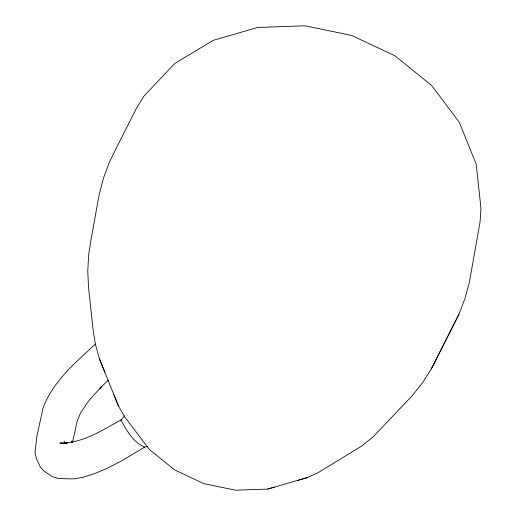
<?xml version="1.0" encoding="UTF-8"?>
<svg xmlns="http://www.w3.org/2000/svg" width="516" height="516" viewBox="0 0 516 516"><rect width="100%" height="100%" fill="white"/><g stroke="black" fill="none" stroke-linecap="round" stroke-linejoin="round"><path stroke-width="0.77" d="M72.575 442.18L77.148 421.262L80.393 413.277L86.914 403.389L91.287 397.894L101.884 386.265L99.717 388.445L108.27 380.15M458.834 314.515L464.903 298.68L469.36 282.31L480.061 222.041L480.957 208.258L476.223 164.288L459.343 122.356L431.66 85.463L394.869 55.767L351.699 35.456L304.95 25.8L257.626 27.464L213.218 40.338L174.666 63.545L144.048 95.982L136.792 107.651L116.835 147.008L109.34 162.334L103.445 178.226L99.156 194.655L91.209 238.566L88.642 254.885L87.759 271.281L88.565 287.728L93.086 329.672L95.389 344.32L99.33 358.568L118.493 406.157L124.549 416.664L149.524 449.662L174.569 469.87L203.859 483.647L235.573 490.2L267.778 489.071L307.336 477.577L318.108 472.675L361.761 446.024L373.1 436.865L412.323 395.624L422.481 382.827L431.26 369.056L458.834 314.515L431.26 369.056M147.66 446.437L144.564 447.12C133.044 442.218 126.788 430.634 121.002 420.198L124.44 415.993M121.002 420.198L121.602 419.572C102.491 430.105 82.476 443.521 59.824 443.044L67.319 443.386M95.473 344.004C75.375 362.574 52.864 381.621 43.073 407.911L36.713 437.026L35.043 453.151L36.578 458.93L40.454 467.251L44.26 471.243L51.858 476.365L57.76 478.39L66.751 478.803L74.381 478.88L83.85 477.087L94.989 473.462L107.618 468.064L121.512 460.975L144.564 447.12M267.778 489.071L274.357 487.136M297.951 480.325L307.336 477.577M67.448 442.986L64.029 441.812L65.3 442.663M99.33 358.568L104.903 372.384M113.92 394.817L118.493 406.157M71.859 441.148L71.718 442.722L71.859 441.148"/></g></svg>
